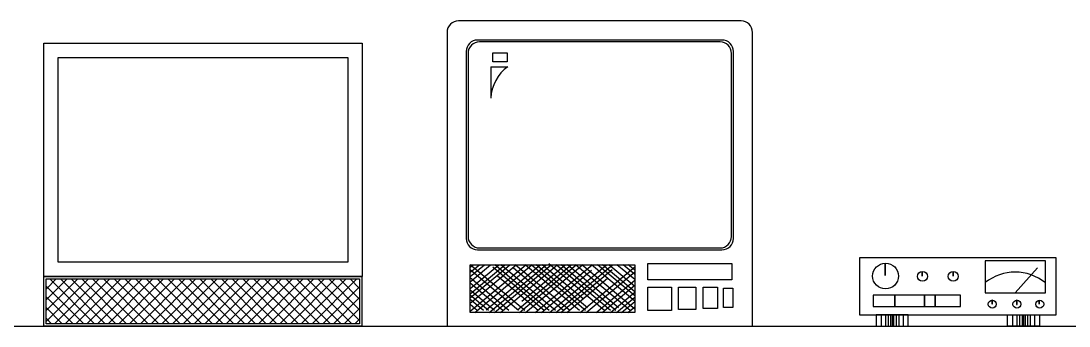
# Model space of a CAD drawing. Header units: inches. Extents: x 11.8 to 54.3, y 10.8 to 35.6.
# Drawn here: x 26.894 to 29.087, y 23.998 to 24.637 of the extents above; entities that cross this region are included whole.
import ezdxf

# ---------------------------------------------------------------- set-up
doc = ezdxf.new("R2010")
doc.units = ezdxf.units.IN
doc.header["$MEASUREMENT"] = 0
for name, color, linetype in [('02', 2, 'Continuous'), ('1', 1, 'Continuous'), ('4', 4, 'Continuous'), ('8', 8, 'Continuous')]:
    doc.layers.add(name, color=color, linetype=linetype)

msp = doc.modelspace()

# ---------------------------------------------------------------- hatches: boundary and pattern name
at = {"layer": '8'}
h = msp.add_hatch(dxfattribs=at)
h.set_pattern_fill('ANSI37', color=256, scale=0.005, style=0)
h.set_pattern_definition([(45, (64.150801, 32.54266), (-0.01122532, 0.01122532), []), (135, (64.150801, 32.54266), (-0.01122532, -0.01122532), [])])
h.paths.add_polyline_path([(26.9469, 24.0969), (26.9469, 24.0033), (27.6027, 24.0033), (27.6027, 24.0969)])

# ---------------------------------------------------------------- linework, layer by layer
at = {"layer": '02'}
for p, q in [((28.9746, 24.0681), (29.0213, 24.1202)), ((28.694, 24.022), (28.694, 23.9983)), ((28.7029, 24.022), (28.7029, 23.9983)), ((28.7086, 24.022), (28.7086, 23.9983)), ((28.7137, 24.022), (28.7137, 23.9983)), ((28.7169, 24.022), (28.7169, 23.9983)), ((28.7201, 24.022), (28.7201, 23.9983)), ((28.7252, 24.022), (28.7252, 23.9983)), ((28.7309, 24.022), (28.7309, 23.9983)), ((28.7399, 24.022), (28.7399, 23.9983)), ((28.969, 24.022), (28.969, 23.9983)), ((28.9779, 24.022), (28.9779, 23.9983)), ((28.9836, 24.022), (28.9836, 23.9983)), ((28.9887, 24.022), (28.9887, 23.9983)), ((28.9919, 24.022), (28.9919, 23.9983)), ((28.9951, 24.022), (28.9951, 23.9983)), ((29.0002, 24.022), (29.0002, 23.9983)), ((29.0059, 24.022), (29.0059, 23.9983)), ((29.0149, 24.022), (29.0149, 23.9983))]:
    msp.add_line(p, q, dxfattribs=at)
for points in [[(26.9419, 24.5911), (27.6084, 24.5911), (27.6084, 24.1019), (26.9419, 24.1019)], [(26.9719, 24.5611), (27.5784, 24.5611), (27.5784, 24.1319), (26.9719, 24.1319)], [(29.0601, 24.1412), (28.6487, 24.1412), (28.6487, 24.022), (29.0601, 24.022)], [(28.7024, 24.1039), (28.7024, 24.1039), (28.7024, 24.13), (28.7024, 24.13)], [(29.0377, 24.1352), (28.9114, 24.1352), (28.9114, 24.0681), (29.0377, 24.0681)], [(26.9419, 24.1019), (27.6077, 24.1019), (27.6077, 23.9983), (26.9419, 23.9983)], [(28.7797, 24.1031), (28.7796, 24.1031), (28.7796, 24.1127), (28.7797, 24.1127)], [(28.8448, 24.1031), (28.8448, 24.1031), (28.8448, 24.1127), (28.8448, 24.1127)], [(26.9469, 24.0969), (27.6027, 24.0969), (27.6027, 24.0033), (26.9469, 24.0033)], [(28.86, 24.063), (28.6774, 24.063), (28.6774, 24.0396), (28.86, 24.0396)], [(28.7229, 24.063), (28.7229, 24.063), (28.7229, 24.0396), (28.7229, 24.0396)], [(28.785, 24.063), (28.785, 24.063), (28.785, 24.0396), (28.785, 24.0396)], [(28.807, 24.063), (28.807, 24.063), (28.807, 24.0396), (28.807, 24.0396)], [(28.9267, 24.0526), (28.9259, 24.0526), (28.9259, 24.0449), (28.9267, 24.0449)], [(28.9783, 24.0526), (28.9774, 24.0526), (28.9774, 24.0434), (28.9783, 24.0434)], [(29.0247, 24.0525), (29.0244, 24.0525), (29.0244, 24.0441), (29.0247, 24.0441)], [(28.7505, 24.022), (28.6833, 24.022), (28.6833, 23.9983), (28.7505, 23.9983)], [(28.9583, 24.022), (29.0255, 24.022), (29.0255, 23.9983), (28.9583, 23.9983)]]:
    msp.add_lwpolyline(points, close=True, dxfattribs=at)
for centre, radius in [((28.7032, 24.1031), 0.027), ((28.7805, 24.1024), 0.0104), ((28.8448, 24.1024), 0.0104), ((28.9264, 24.0442), 0.00831), ((28.978, 24.0442), 0.00831), ((29.0258, 24.0442), 0.00831)]:
    msp.add_circle(centre, radius, dxfattribs=at)
msp.add_arc((28.9743, 24.0106), 0.1007, 50.938, 128.609, dxfattribs=at)
at = {"layer": '1'}
msp.add_line((12.1152, 23.9983), (32.4414, 23.9983), dxfattribs=at)
at = {"layer": '4'}
for p, q in [((28.4009, 24.6373), (27.8098, 24.6373)), ((27.7858, 24.6134), (27.7858, 23.9983)), ((28.4248, 23.9983), (28.4248, 24.6134)), ((28.3609, 24.5974), (27.8497, 24.5974)), ((28.3569, 24.5934), (27.8537, 24.5934)), ((27.8258, 24.5734), (27.8258, 24.182)), ((27.8298, 24.5694), (27.8298, 24.186)), ((27.8818, 24.5516), (27.8818, 24.5706)), ((27.8818, 24.5706), (27.9114, 24.5706)), ((27.9114, 24.5706), (27.9114, 24.5516)), ((28.3809, 24.186), (28.3809, 24.5694)), ((28.3849, 24.182), (28.3849, 24.5734)), ((27.8771, 24.5414), (27.913, 24.5414)), ((27.8771, 24.5414), (27.8771, 24.4753)), ((27.9114, 24.5516), (27.8818, 24.5516)), ((27.8497, 24.1581), (28.3609, 24.1581)), ((27.8537, 24.1621), (28.3569, 24.1621)), ((27.8343, 24.0767), (27.8939, 24.1269)), ((27.8343, 24.066), (27.9067, 24.1269)), ((27.8343, 24.0463), (27.93, 24.1269)), ((27.8343, 24.0571), (27.9172, 24.1269)), ((27.8343, 24.1021), (27.8638, 24.1269)), ((27.8343, 24.0913), (27.8766, 24.1269)), ((27.8343, 24.1109), (27.8533, 24.1269)), ((27.8343, 24.1217), (27.8405, 24.1269)), ((27.8343, 24.0292), (27.9504, 24.1269)), ((27.9483, 24.031), (27.8343, 24.1269)), ((27.8343, 24.1269), (28.1783, 24.1269)), ((27.8343, 24.0266), (27.8343, 24.1269)), ((27.844, 24.0266), (27.9631, 24.1269)), ((27.8679, 24.0321), (27.9804, 24.1269)), ((27.8741, 24.0266), (27.9932, 24.1269)), ((27.8847, 24.0266), (28.0038, 24.1269)), ((27.9996, 24.031), (27.8857, 24.1269)), ((27.8974, 24.0266), (28.0137, 24.1245)), ((28.0124, 24.031), (27.8985, 24.1269)), ((28.0425, 24.031), (27.9285, 24.1269)), ((27.933, 24.0321), (28.0456, 24.1269)), ((27.9371, 24.0266), (28.0562, 24.1269)), ((27.9423, 24.0507), (28.0328, 24.1269)), ((28.0628, 24.031), (27.9489, 24.1269)), ((27.9498, 24.0266), (28.0689, 24.1269)), ((28.0756, 24.031), (27.9616, 24.1269)), ((27.9702, 24.0266), (28.0893, 24.1269)), ((28.0796, 24.0365), (27.9722, 24.1269)), ((28.0703, 24.0551), (27.985, 24.1269)), ((28.1152, 24.031), (27.999, 24.1288)), ((28.0002, 24.0266), (28.1193, 24.1269)), ((28.013, 24.0266), (28.1321, 24.1269)), ((28.128, 24.031), (28.014, 24.1269)), ((28.1386, 24.031), (28.0246, 24.1269)), ((28.1448, 24.0365), (28.0374, 24.1269)), ((28.1686, 24.031), (28.0547, 24.1269)), ((28.0644, 24.0266), (28.1783, 24.1225)), ((28.1783, 24.0335), (28.0674, 24.1269)), ((28.1783, 24.0507), (28.0878, 24.1269)), ((28.1783, 24.0614), (28.1006, 24.1269)), ((28.1783, 24.0703), (28.1111, 24.1269)), ((28.1783, 24.0811), (28.1239, 24.1269)), ((28.1783, 24.0956), (28.1412, 24.1269)), ((28.1783, 24.1064), (28.154, 24.1269)), ((28.1783, 24.1153), (28.1645, 24.1269)), ((28.1783, 24.1269), (28.1783, 24.0266)), ((28.2061, 24.0949), (28.2061, 24.129)), ((28.2061, 24.129), (28.3813, 24.129)), ((28.3813, 24.129), (28.3813, 24.0949)), ((27.9355, 24.031), (27.8343, 24.1161)), ((27.9891, 24.031), (27.8817, 24.1214)), ((27.9763, 24.031), (27.891, 24.1028)), ((28.0297, 24.031), (27.9245, 24.1195)), ((27.983, 24.0266), (28.0881, 24.1152)), ((28.0236, 24.0266), (28.131, 24.117)), ((28.0771, 24.0266), (28.1783, 24.1118)), ((27.9152, 24.031), (27.8343, 24.099)), ((27.9024, 24.031), (27.8343, 24.0882)), ((28.0364, 24.0266), (28.1217, 24.0984)), ((28.0975, 24.0266), (28.1783, 24.0946)), ((28.1103, 24.0266), (28.1783, 24.0839)), ((28.3813, 24.0949), (28.2061, 24.0949)), ((28.2061, 24.0309), (28.2061, 24.0799)), ((28.2061, 24.0799), (28.2552, 24.0799)), ((28.2552, 24.0799), (28.2552, 24.0309)), ((28.2702, 24.033), (28.2702, 24.0799)), ((28.2702, 24.0799), (28.3065, 24.0799)), ((28.3065, 24.0799), (28.3065, 24.033)), ((28.3214, 24.0351), (28.3214, 24.0799)), ((28.3214, 24.0799), (28.3514, 24.0799)), ((28.3514, 24.0799), (28.3514, 24.0351)), ((28.3642, 24.0373), (28.3642, 24.0778)), ((28.3642, 24.0778), (28.3834, 24.0778)), ((28.3834, 24.0778), (28.3834, 24.0373)), ((27.8851, 24.031), (27.8343, 24.0737)), ((27.8723, 24.031), (27.8343, 24.0629)), ((28.1275, 24.0266), (28.1783, 24.0693)), ((28.1403, 24.0266), (28.1783, 24.0586)), ((27.8618, 24.031), (27.8343, 24.054)), ((27.849, 24.031), (27.8343, 24.0433)), ((28.1509, 24.0266), (28.1783, 24.0497)), ((28.1637, 24.0266), (28.1783, 24.0389)), ((28.3514, 24.0351), (28.3214, 24.0351)), ((28.3834, 24.0373), (28.3642, 24.0373)), ((28.1783, 24.0266), (27.8343, 24.0266)), ((28.2552, 24.0309), (28.2061, 24.0309)), ((28.3065, 24.033), (28.2702, 24.033)), ((27.7858, 23.9983), (28.4248, 23.9983))]:
    msp.add_line(p, q, dxfattribs=at)
for centre, radius, start, end in [((27.8098, 24.6134), 0.024, 90, 180), ((28.4009, 24.6134), 0.024, 0, 90), ((27.8497, 24.5734), 0.024, 90, 180), ((27.8537, 24.5694), 0.024, 90, 180), ((28.3569, 24.5694), 0.024, 0, 90), ((28.3609, 24.5734), 0.024, 0, 90), ((27.9633, 24.4714), 0.0862, 125.6393, 177.4177), ((27.8497, 24.182), 0.024, 180, 270), ((27.8537, 24.186), 0.024, 180, 270), ((28.3569, 24.186), 0.024, 270, 0), ((28.3609, 24.182), 0.024, 270, 0)]:
    msp.add_arc(centre, radius, start, end, dxfattribs=at)

doc.saveas('drawing.dxf')
